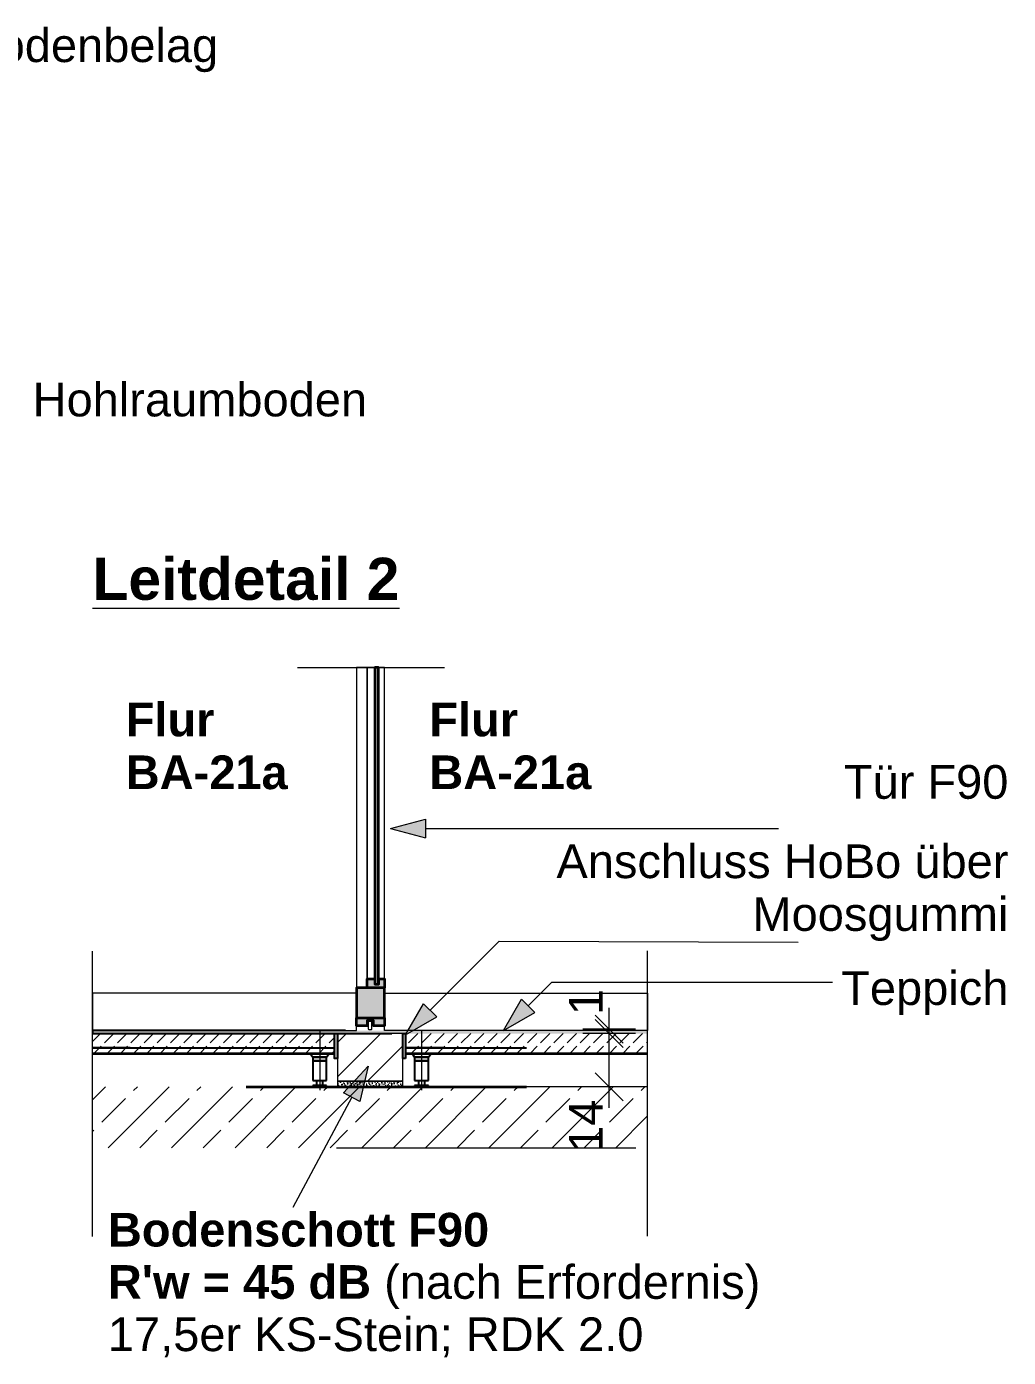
# Model space of a CAD drawing. Header units: metres. Extents: x -22.4 to 53.1, y 133.6 to 157.9.
# Drawn here: x 50.461 to 53.087, y 135.584 to 139.142 of the extents above; entities that cross this region are included whole.
import ezdxf

# ---------------------------------------------------------------- set-up
doc = ezdxf.new("R2010")
doc.units = ezdxf.units.M
doc.header["$MEASUREMENT"] = 0
for name, pattern in [('ACAD_ISO10W100', [0.18, 0.12, -0.03, 0, -0.03]), ('Achse', [0.0023, 0.0015, -0.0008]), ('Punktlinie', [0.0035, 0, -0.0035]), ('Strichlinie-über-Schnitt', [0.0023, 0.0008, -0.0015])]:
    doc.linetypes.add(name, pattern=pattern)
for name, color, linetype in [('20  Bodenspiegel + Einbauten', 7, 'Continuous'), ('20  Dach Aufbauten', 7, 'Continuous'), ('20  Dach Aufbauten_Schnittschraffur', 7, 'Continuous'), ('40  Text Bodenübersichten', 7, 'Continuous'), ('40 Text Legende', 7, 'Continuous'), ('Neubau_20  Bodenspiegel + Einbauten', 7, 'Continuous'), ('Neubau_20  Dach Aufbauten', 7, 'Continuous'), ('Neubau_20  Dach Aufbauten_Schnittschraffur', 7, 'Continuous'), ('Neubau_40  Text Bodenübersichten', 7, 'Continuous')]:
    doc.layers.add(name, color=color, linetype=linetype)
doc.styles.add('ERSTELLTER_STIL_1', font='')
doc.styles.add('ERSTELLTER_STIL_3', font='')
doc.styles.get('ERSTELLTER_STIL_1').set_extended_font_data('Arial')
doc.styles.get('ERSTELLTER_STIL_3').set_extended_font_data('Arial', bold=True)
pattern_1 = [(45, (-343.01276, 206.428435), (-0.035355339, 0.035355339), [0.0375, -0.0125]), (45, (-343.01276, 206.46379), (-0.035355339, 0.035355339), [0.0375, -0.0125])]

msp = doc.modelspace()

# ---------------------------------------------------------------- hatches: boundary and pattern name
at = {"layer": '20  Dach Aufbauten_Schnittschraffur', "linetype": 'Continuous', "lineweight": 0, "true_color": 0xabadb3}
msp.add_hatch(color=253, dxfattribs=at).paths.add_polyline_path([(50.6375, 136.4499), (52.1218, 136.4499), (52.1218, 136.4579), (50.6375, 136.4579)])
at = {"layer": '20  Dach Aufbauten_Schnittschraffur', "linetype": 'Continuous', "lineweight": 0, "true_color": 0x000000}
h = msp.add_hatch(dxfattribs=at)
h.set_pattern_fill('Beton__unbewehrt_0002', color=18, style=0, pattern_type=2)
h.set_pattern_definition(pattern_1)
h.paths.add_polyline_path([(50.6374, 136.3969), (51.2847, 136.3969), (51.2847, 136.4499), (50.6374, 136.4499)])
h = msp.add_hatch(dxfattribs=at)
h.set_pattern_fill('Mauerwerk_0002', color=18, style=0, pattern_type=2)
h.set_pattern_definition([(45, (-343.01276, 206.428435), (-0.045961939, 0.045961939), [])])
h.paths.add_polyline_path([(51.2921, 136.3229), (51.4671, 136.3229), (51.4671, 136.4499), (51.2921, 136.4498)])
h = msp.add_hatch(dxfattribs=at)
h.set_pattern_fill('Beton__unbewehrt_0002', color=18, style=0, pattern_type=2)
h.set_pattern_definition(pattern_1)
h.paths.add_polyline_path([(51.4746, 136.3969), (52.1218, 136.3969), (52.1218, 136.4499), (51.4746, 136.4499)])
h = msp.add_hatch(dxfattribs=at)
h.set_pattern_fill('Sand_0002', color=18, style=0, pattern_type=2)
h.set_pattern_definition([(45.006, (51.3796075, 136.3328885), (-0.0055697, 0.00556847), [0, -0.00524943, 0, -0.00787415]), (110.011, (51.3971075, 136.3328885), (0.0073995, 0.0026934), [0, -0.00385027, 0, -0.00665046])])
h.paths.add_polyline_path([(51.2921, 136.3079), (51.4671, 136.3079), (51.4671, 136.3229), (51.2921, 136.3229)])
h = msp.add_hatch(dxfattribs=at)
h.set_pattern_fill('Beton__Stahlbeton_0002', color=18, style=0, pattern_type=2)
h.set_pattern_definition([(45, (-343.01276, 206.42843), (-0.084852814, 0.084852814), []), (45, (-343.05518, 206.47086), (-0.084852814, 0.084852814), [0.09, -0.03])])
h.paths.add_polyline_path([(52.1219, 136.3079), (50.6375, 136.3079), (50.6375, 136.1449), (52.1219, 136.1449)])
at = {"layer": 'Neubau_20  Dach Aufbauten', "linetype": 'Continuous', "lineweight": 0, "true_color": 0x000000}
for points in [[(51.4344, 136.998), (51.5277, 136.973), (51.5277, 137.023)], [(51.4743, 136.4462), (51.558, 136.4945), (51.5226, 136.5298)], [(51.7363, 136.4579), (51.82, 136.5062), (51.7846, 136.5416)], [(51.3744, 136.3624), (51.3084, 136.2919), (51.3525, 136.2683)]]:
    msp.add_hatch(color=18, dxfattribs=at).paths.add_polyline_path(points)
at = {"layer": 'Neubau_20  Dach Aufbauten', "linetype": 'Continuous', "lineweight": 0, "true_color": 0xffffff}
for points in [[(51.2921, 136.3834), (51.2921, 136.4499), (51.2847, 136.4499), (51.2847, 136.3834)], [(51.4746, 136.3834), (51.4746, 136.4499), (51.4671, 136.4499), (51.4671, 136.3834)]]:
    msp.add_hatch(color=7, dxfattribs=at).paths.add_polyline_path(points)
at = {"layer": 'Neubau_20  Dach Aufbauten_Schnittschraffur', "linetype": 'Continuous', "lineweight": 0, "true_color": 0xffffff}
msp.add_hatch(color=7, dxfattribs=at).paths.add_polyline_path([(51.3923, 136.5819), (51.4024, 136.5819), (51.4024, 137.4288), (51.3923, 137.4288)])
at = {"layer": 'Neubau_20  Dach Aufbauten_Schnittschraffur', "linetype": 'Continuous', "lineweight": 18}
for points in [[(51.3718, 136.5718), (51.4177, 136.5718), (51.4177, 136.5966), (51.4025, 136.5966), (51.4025, 136.5818), (51.3923, 136.5818), (51.3923, 136.5966), (51.3718, 136.5966)], [(51.3719, 136.5719), (51.3428, 136.5719), (51.3428, 136.4918), (51.4177, 136.4918), (51.4177, 136.5537), (51.4177, 136.5719)], [(51.4177, 136.4918), (51.3428, 136.4918), (51.3428, 136.4705), (51.3713, 136.4705), (51.3713, 136.4852), (51.3884, 136.4852), (51.3884, 136.4705), (51.4177, 136.4705)]]:
    msp.add_hatch(color=9, dxfattribs=at).paths.add_polyline_path(points)

# ---------------------------------------------------------------- linework, layer by layer
at = {"layer": '20  Bodenspiegel + Einbauten', "color": 7, "linetype": 'Strichlinie-über-Schnitt', "lineweight": 13, "ltscale": 1000}
msp.add_line((50.9034, 136.4579), (50.7534, 136.4579), dxfattribs=at)
at = {"layer": '20  Dach Aufbauten', "color": 7, "linetype": 'ACAD_ISO10W100', "lineweight": 13, "ltscale": 1000}
for p, q in [((51.2448, 136.46), (51.2448, 136.2989)), ((51.517, 136.46), (51.517, 136.2989))]:
    msp.add_line(p, q, dxfattribs=at)
at = {"layer": '20  Dach Aufbauten', "color": 7, "linetype": 'Punktlinie', "lineweight": 25, "ltscale": 1000}
for p, q in [((50.6374, 136.4129), (51.2847, 136.4129)), ((51.4746, 136.4129), (52.1218, 136.413))]:
    msp.add_line(p, q, dxfattribs=at)
at = {"layer": '20  Dach Aufbauten', "color": 7, "linetype": 'Strichlinie-über-Schnitt', "lineweight": 25, "ltscale": 1000}
for p, q in [((50.6374, 136.4119), (51.2847, 136.4119)), ((51.4746, 136.4119), (51.798, 136.4119))]:
    msp.add_line(p, q, dxfattribs=at)
at = {"layer": '20  Dach Aufbauten', "color": 7, "linetype": 'Strichlinie-über-Schnitt', "lineweight": 35, "ltscale": 1000}
for p, q in [((50.6374, 136.3969), (51.2847, 136.3969)), ((51.4746, 136.3969), (52.1218, 136.3969)), ((51.048, 136.3079), (51.798, 136.3079))]:
    msp.add_line(p, q, dxfattribs=at)
at = {"layer": '20  Dach Aufbauten', "color": 7, "linetype": 'Achse', "lineweight": 25, "ltscale": 1000}
for p, q in [((51.2262, 136.3871), (51.2634, 136.3871)), ((51.4987, 136.3871), (51.5358, 136.3871)), ((51.2634, 136.3108), (51.2262, 136.3108)), ((51.5358, 136.3108), (51.4987, 136.3108))]:
    msp.add_line(p, q, dxfattribs=at)
at = {"layer": '20  Dach Aufbauten', "color": 7, "linetype": 'Strichlinie-über-Schnitt', "lineweight": 25, "ltscale": 1000, "flags": 128}
msp.add_lwpolyline([(50.6375, 136.4499), (52.1218, 136.4499), (52.1218, 136.4579), (50.6375, 136.4579)], close=True, dxfattribs=at)
at = {"layer": '20  Dach Aufbauten', "color": 7, "linetype": 'Strichlinie-über-Schnitt', "lineweight": 13, "ltscale": 1000, "flags": 128}
for points in [[(51.2921, 136.3229), (51.4671, 136.3229), (51.4671, 136.4499), (51.2921, 136.4498)], [(51.2921, 136.3079), (51.4671, 136.3079), (51.4671, 136.3229), (51.2921, 136.3229)], [(52.1219, 136.3079), (50.6375, 136.3079), (50.6375, 136.1449), (52.1219, 136.1449)]]:
    msp.add_lwpolyline(points, close=True, dxfattribs=at)
at = {"layer": '20  Dach Aufbauten', "color": 7, "linetype": 'Achse', "lineweight": 25, "ltscale": 1000, "flags": 128}
for points in [[(51.2262, 136.3871), (51.2634, 136.3871), (51.2701, 136.3969), (51.2195, 136.3969)], [(51.2262, 136.3771), (51.2634, 136.3771), (51.2634, 136.3871), (51.2262, 136.3871)], [(51.4987, 136.3871), (51.5358, 136.3871), (51.5426, 136.3969), (51.492, 136.3969)], [(51.4987, 136.3771), (51.5358, 136.3771), (51.5358, 136.3871), (51.4987, 136.3871)], [(51.2262, 136.3245), (51.2634, 136.3245), (51.2634, 136.3771), (51.2262, 136.3771)], [(51.4987, 136.3245), (51.5358, 136.3245), (51.5358, 136.3771), (51.4987, 136.3771)], [(51.2262, 136.3079), (51.2634, 136.3079), (51.2634, 136.3108), (51.2262, 136.3108)], [(51.4987, 136.3079), (51.5358, 136.3079), (51.5358, 136.3108), (51.4987, 136.3108)]]:
    msp.add_lwpolyline(points, close=True, dxfattribs=at)
for points in [[(51.2362, 136.3245), (51.2362, 136.3108), (51.2534, 136.3108), (51.2534, 136.3245)], [(51.5087, 136.3245), (51.5087, 136.3108), (51.5258, 136.3108), (51.5258, 136.3245)]]:
    msp.add_lwpolyline(points, dxfattribs=at)
at = {"layer": 'Neubau_20  Bodenspiegel + Einbauten', "color": 7, "linetype": 'ACAD_ISO10W100', "lineweight": 13, "ltscale": 1000}
for p, q in [((51.1858, 137.4288), (51.5784, 137.4288)), ((50.6375, 135.9079), (50.6375, 136.6706)), ((52.1218, 135.9081), (52.1218, 136.6707))]:
    msp.add_line(p, q, dxfattribs=at)
at = {"layer": 'Neubau_20  Dach Aufbauten', "color": 7, "linetype": 'Continuous', "lineweight": 13, "ltscale": 1000}
for p, q in [((51.4344, 136.998), (51.5277, 137.023)), ((51.5277, 137.023), (51.5277, 136.973)), ((51.4344, 136.998), (51.5277, 136.973)), ((51.4743, 136.4462), (51.5226, 136.5298)), ((51.5226, 136.5298), (51.558, 136.4945)), ((51.7363, 136.4579), (51.7846, 136.5416)), ((51.7846, 136.5416), (51.82, 136.5062)), ((51.4743, 136.4462), (51.558, 136.4945)), ((51.7363, 136.4579), (51.82, 136.5062)), ((51.3744, 136.3624), (51.3084, 136.2919)), ((51.3744, 136.3624), (51.3525, 136.2683)), ((51.3525, 136.2683), (51.3084, 136.2919))]:
    msp.add_line(p, q, dxfattribs=at)
at = {"layer": 'Neubau_20  Dach Aufbauten', "color": 7, "linetype": 'Strichlinie-über-Schnitt', "lineweight": 13, "ltscale": 1000}
for p, q in [((51.5277, 136.998), (51.672, 136.998)), ((51.672, 136.998), (53.0837, 136.998)), ((51.5403, 136.5121), (51.7246, 136.6965)), ((51.7246, 136.6965), (53.0868, 136.6932)), ((51.8023, 136.5239), (51.8655, 136.5871)), ((51.8655, 136.5871), (52.6167, 136.5871)), ((51.3304, 136.2801), (51.1727, 135.985))]:
    msp.add_line(p, q, dxfattribs=at)
at = {"layer": 'Neubau_20  Dach Aufbauten', "color": 7, "linetype": 'Continuous', "lineweight": 18, "ltscale": 1000, "flags": 128}
for points in [[(51.3428, 136.5719), (51.3718, 136.5719), (51.3718, 137.4288), (51.3428, 137.4288)], [(51.3718, 136.5719), (51.4177, 136.5719), (51.4177, 137.4288), (51.3718, 137.4288)], [(51.3428, 136.5579), (50.6373, 136.5579), (50.6373, 136.4579), (51.3428, 136.4579)], [(51.4177, 136.5579), (52.1219, 136.5579), (52.1219, 136.4579), (51.4177, 136.4579)]]:
    msp.add_lwpolyline(points, close=True, dxfattribs=at)
at = {"layer": 'Neubau_20  Dach Aufbauten', "color": 7, "linetype": 'Continuous', "lineweight": 35, "ltscale": 1000, "flags": 128}
for points in [[(51.3923, 136.5819), (51.4024, 136.5819), (51.4024, 137.4288), (51.3923, 137.4288)], [(51.3718, 136.5718), (51.3718, 136.5966), (51.3923, 136.5966), (51.3923, 136.5818), (51.4025, 136.5818), (51.4025, 136.5966), (51.4177, 136.5966), (51.4177, 136.5718)], [(51.3719, 136.5719), (51.3428, 136.5719), (51.3428, 136.4918), (51.4177, 136.4918), (51.4177, 136.5537), (51.4177, 136.5719)], [(51.4177, 136.4918), (51.4177, 136.4705), (51.3884, 136.4705), (51.3884, 136.4852), (51.3713, 136.4852), (51.3713, 136.4705), (51.3428, 136.4705), (51.3428, 136.4918)]]:
    msp.add_lwpolyline(points, close=True, dxfattribs=at)
at = {"layer": 'Neubau_20  Dach Aufbauten', "color": 7, "linetype": 'Strichlinie-über-Schnitt', "lineweight": 13, "ltscale": 1000, "flags": 128}
msp.add_lwpolyline([(51.3846, 136.4821), (51.3746, 136.4821), (51.3746, 136.4616, 0.179688), (51.3846, 136.4616)], format="xyb", close=True, dxfattribs=at)
at = {"layer": 'Neubau_20  Dach Aufbauten', "color": 7, "linetype": 'Continuous', "lineweight": 25, "ltscale": 1000, "flags": 128}
for points in [[(51.2921, 136.3834), (51.2847, 136.3834), (51.2847, 136.4499), (51.2921, 136.4499)], [(51.4746, 136.3834), (51.4671, 136.3834), (51.4671, 136.4499), (51.4746, 136.4499)]]:
    msp.add_lwpolyline(points, close=True, dxfattribs=at)
at = {"layer": 'Neubau_40  Text Bodenübersichten', "color": 7, "linetype": 'Continuous', "lineweight": 13, "ltscale": 1000}
for p, q in [((51.9818, 136.4995), (52.0568, 136.4245)), ((52.0193, 136.462), (52.0193, 136.5183)), ((52.0896, 136.462), (51.9489, 136.462)), ((52.0568, 136.4124), (51.9818, 136.4874)), ((52.0193, 136.4499), (52.0193, 136.462)), ((52.0896, 136.4499), (51.9489, 136.4499)), ((52.0193, 136.3079), (52.0193, 136.4499)), ((51.9818, 136.3454), (52.0568, 136.2704)), ((52.0896, 136.3079), (51.9489, 136.3079)), ((52.0193, 136.2517), (52.0193, 136.3079))]:
    msp.add_line(p, q, dxfattribs=at)

# ---------------------------------------------------------------- texts
at = {"layer": '20  Bodenspiegel + Einbauten', "color": 7, "linetype": 'Continuous', "lineweight": 13, "char_height": 0.09, "attachment_point": 1, "line_spacing_factor": 0.941034, "style": 'ERSTELLTER_STIL_3'}
for insert in [(50.7259, 137.3345), (51.5379, 137.3345)]:
    msp.add_mtext('\\A1;{\\pql;\\fArial|b1|i0|c0|p38;Flur\\P\\pql;\\fArial|b1|i0|c0|p38;BA-21a}', dxfattribs=dict(at, insert=insert))
at = {"layer": '20  Bodenspiegel + Einbauten', "color": 7, "linetype": 'Continuous', "lineweight": 13, "char_height": 0.09, "attachment_point": 3, "style": 'ERSTELLTER_STIL_1'}
for s, insert in [('\\A1;{\\pqr;\\fArial|b0|i0|c0|p38;Tür F90}', (53.0868, 137.1676)), ('\\A1;{\\pqr;\\fArial|b0|i0|c0|p38;Teppich}', (53.0868, 136.6165))]:
    msp.add_mtext(s, dxfattribs=dict(at, insert=insert))
at = {"layer": '20  Bodenspiegel + Einbauten', "color": 7, "linetype": 'Continuous', "lineweight": 13, "insert": (53.0868, 136.9555), "char_height": 0.09, "width": 1.275817, "attachment_point": 3, "line_spacing_factor": 0.940037, "style": 'ERSTELLTER_STIL_1'}
msp.add_mtext('\\A1;{\\pqr;\\fArial|b0|i0|c0|p38;Anschluss \\fArial|b0|i0|c0|p38;H\\fArial|b0|i0|c0|p38;oBo über Moosgummi}', dxfattribs=at)
at = {"layer": '40  Text Bodenübersichten', "color": 7, "linetype": 'Continuous', "lineweight": 13, "char_height": 0.09, "attachment_point": 1, "style": 'ERSTELLTER_STIL_1'}
for s, insert in [('\\A1;{\\pql;\\fArial|b0|i0|c0|p38;Belagwechsel \\fArial|b0|i0|c0|p38;Bodenbelag}', (49.4916, 139.1368)), ('\\A1;{\\pql;\\fArial|b0|i0|c0|p38;Revisionsöffnung Hohlraumboden}', (49.4776, 138.1897))]:
    msp.add_mtext(s, dxfattribs=dict(at, insert=insert))
at = {"layer": '40  Text Bodenübersichten', "color": 7, "linetype": 'Continuous', "lineweight": 13, "char_height": 0.09, "attachment_point": 7, "rotation": 90, "style": 'ERSTELLTER_STIL_1'}
for s, insert, width in [('\\A1;{\\pql;\\fArial|b0|i0|c0|p38;1}', (52.0013, 136.4995), 0.068297), ('\\A1;{\\pql;\\fArial|b0|i0|c0|p38;14}', (52.0013, 136.1338), 0.136595)]:
    msp.add_mtext(s, dxfattribs=dict(at, insert=insert, width=width))
at = {"layer": '40  Text Bodenübersichten', "color": 7, "linetype": 'Continuous', "lineweight": 13, "insert": (50.6782, 135.9707), "char_height": 0.09, "attachment_point": 1, "line_spacing_factor": 0.931693, "style": 'ERSTELLTER_STIL_3'}
msp.add_mtext("\\A1;{\\pql;\\fArial|b1|i0|c0|p38;Bodenschott\\fArial|b0|i0|c0|p38; \\fArial|b1|i0|c0|p38;F90 \\P\\pql;\\fArial|b1|i0|c0|p38;R'w = 45 dB\\fArial|b0|i0|c0|p38; (nach Erfordernis)\\P\\pql;\\fArial|b0|i0|c0|p38;17,5er KS-Stein; RDK 2.0}", dxfattribs=at)
at = {"layer": '40 Text Legende', "color": 7, "linetype": 'Continuous', "lineweight": 13, "insert": (50.6371, 137.7218), "char_height": 0.1125, "attachment_point": 1, "style": 'ERSTELLTER_STIL_3'}
msp.add_mtext('\\A1;{\\pql;\\fArial|b1|i0|c0|p38;\\L\\LLeitdetail \\fArial|b1|i0|c0|p38;2}', dxfattribs=at)

doc.saveas('drawing.dxf')
